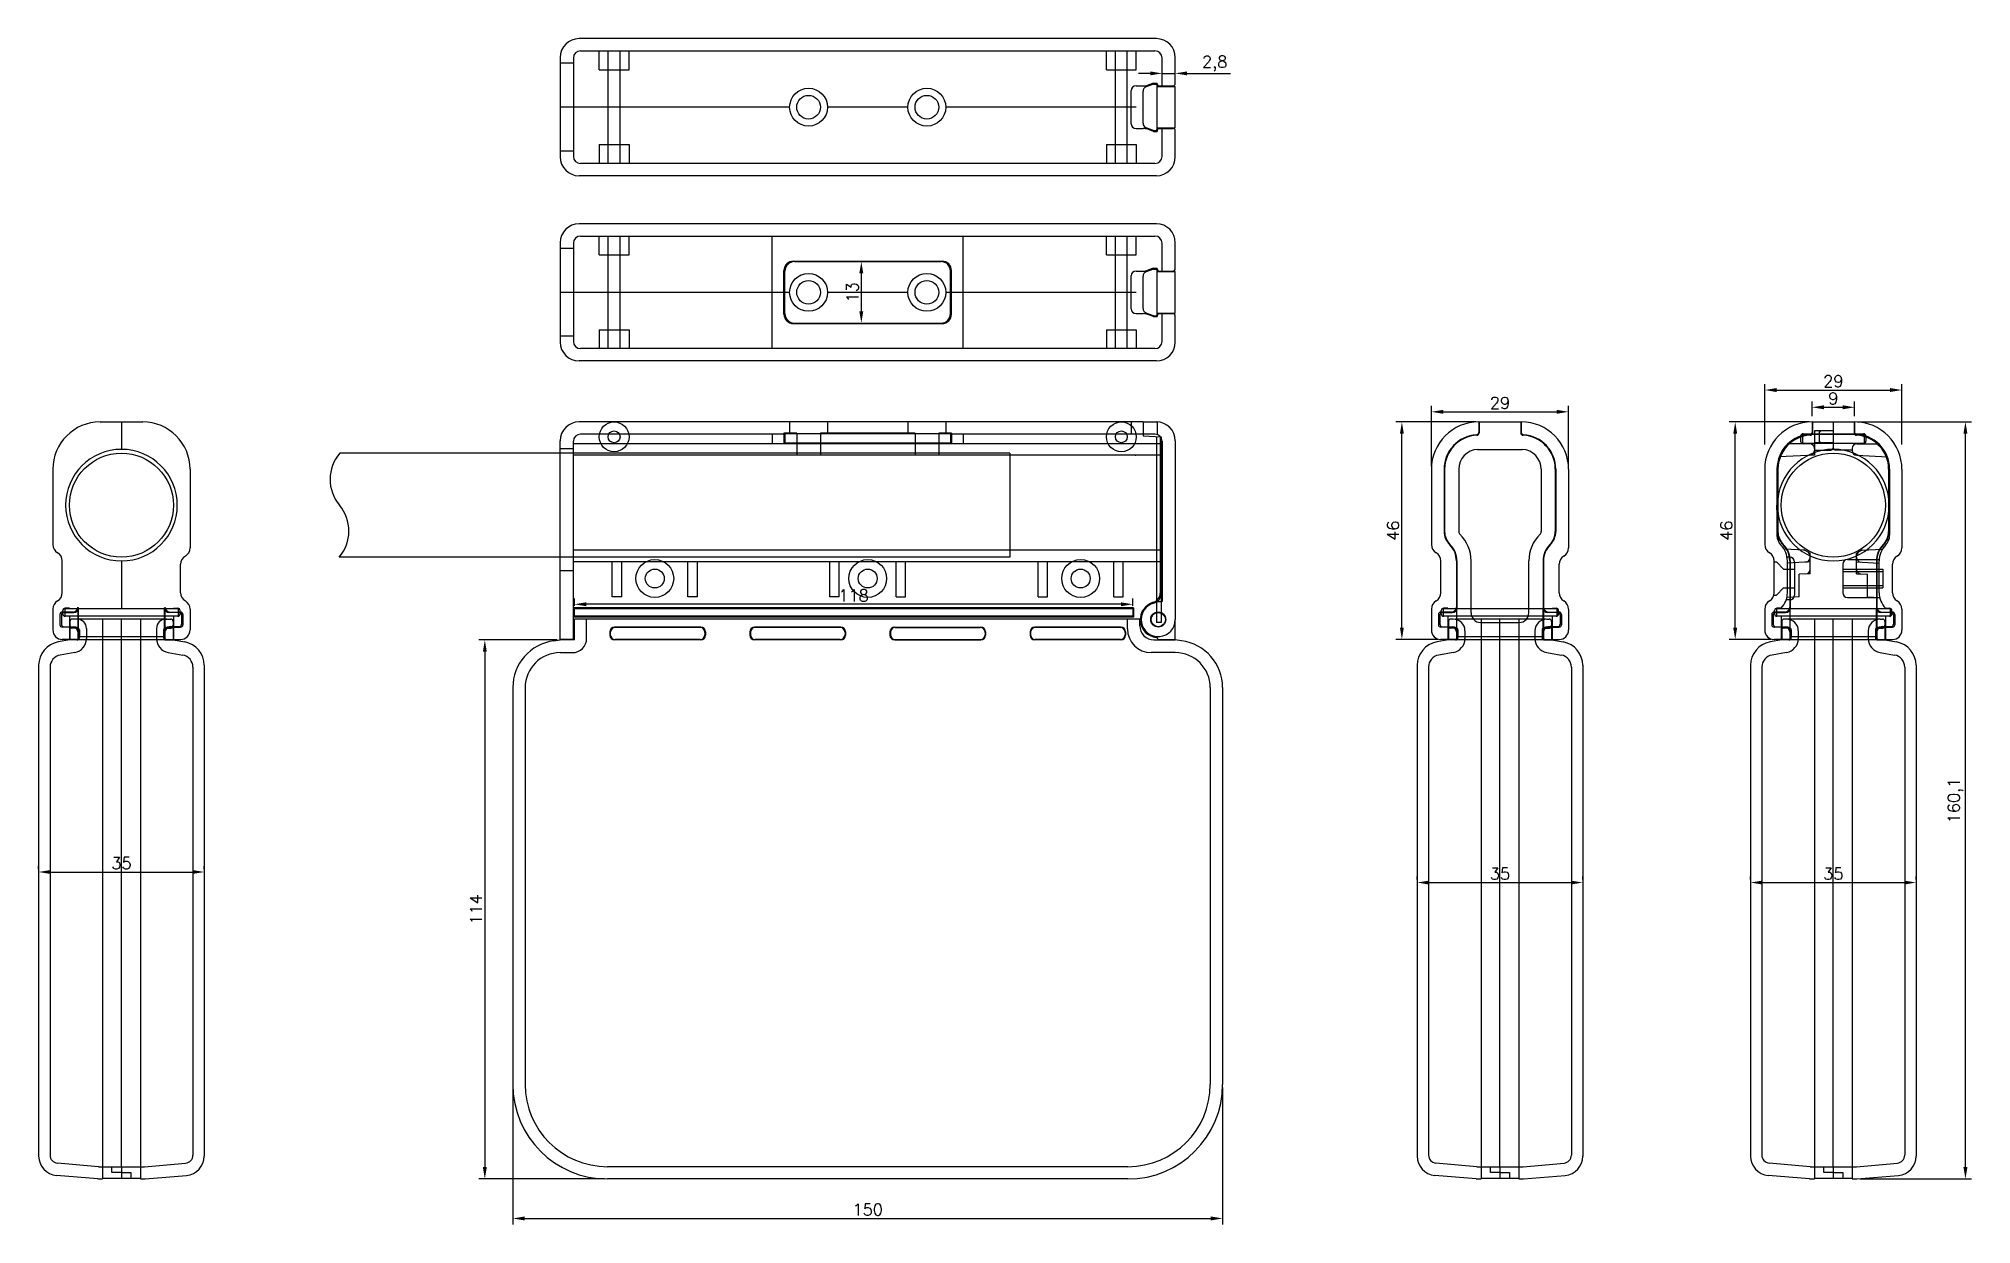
# Model space of a CAD drawing. Extents: x 405 to 813, y 240 to 490.
import ezdxf

# ---------------------------------------------------------------- set-up
doc = ezdxf.new("R2010")
doc.units = 0
doc.layers.get('0').update_dxf_attribs({"linetype": 'CONTINUOUS'})
doc.layers.get('DEFPOINTS').update_dxf_attribs({"linetype": 'CONTINUOUS'})
doc.styles.get("Standard").update_dxf_attribs({"font": 'txt.shx', "bigfont": 'whgtxt.shx'})
doc.dimstyles.new('ISO-25', dxfattribs={"dimtxt": 2.5, "dimasz": 2.5, "dimexe": 1.25, "dimexo": 0.625, "dimtad": 1, "dimtxsty": 'STANDARD', "dimcen": 2.5, "dimazin": 3, "dimtfac": 1, "dimtmove": 0, "dimatfit": 3})

# ---------------------------------------------------------------- blocks, each defined once
blk = doc.blocks.new('*D1')
at = {"color": 0}
for p, q in [((518.09, 370.4), (518.09, 371.96)), ((636.09, 370.4), (636.09, 371.96)), ((633.59, 370.71), (520.59, 370.71))]:
    blk.add_line(p, q, dxfattribs=at)
for points in [[(520.59, 371.12), (520.59, 370.29), (518.09, 370.71)], [(633.59, 371.12), (633.59, 370.29), (636.09, 370.71)]]:
    blk.add_solid(points, dxfattribs=at)
at = {"layer": 'DEFPOINTS', "color": 0}
for p in [(518.09, 370.71), (518.09, 369.77), (636.09, 369.77)]:
    blk.add_point(p, dxfattribs=at)
at = {"color": 0, "insert": (577.09, 372.58), "char_height": 2.5, "attachment_point": 5}
blk.add_mtext('118', dxfattribs=at)
blk = doc.blocks.new('*D2')
at = {"color": 0}
for p, q in [((766.66, 312.48), (766.66, 313.11)), ((769.16, 311.86), (799.16, 311.86)), ((801.66, 312.48), (801.66, 313.11))]:
    blk.add_line(p, q, dxfattribs=at)
for points in [[(769.16, 312.27), (769.16, 311.44), (766.66, 311.86)], [(799.16, 312.27), (799.16, 311.44), (801.66, 311.86)]]:
    blk.add_solid(points, dxfattribs=at)
at = {"layer": 'DEFPOINTS', "color": 0}
for p in [(766.66, 311.86), (801.66, 311.86), (801.66, 311.86)]:
    blk.add_point(p, dxfattribs=at)
at = {"color": 0, "insert": (784.16, 313.73), "char_height": 2.5, "attachment_point": 5}
blk.add_mtext('35', dxfattribs=at)
blk = doc.blocks.new('*D3')
at = {"color": 0}
for p, q in [((514.47, 363.17), (497.92, 363.17)), ((499.17, 360.67), (499.17, 251.67)), ((524.47, 249.17), (497.92, 249.17))]:
    blk.add_line(p, q, dxfattribs=at)
for points in [[(498.76, 360.67), (499.59, 360.67), (499.17, 363.17)], [(498.76, 251.67), (499.59, 251.67), (499.17, 249.17)]]:
    blk.add_solid(points, dxfattribs=at)
at = {"layer": 'DEFPOINTS', "color": 0}
for p in [(515.09, 363.17), (499.17, 249.17), (525.09, 249.17)]:
    blk.add_point(p, dxfattribs=at)
at = {"color": 0, "insert": (497.3, 306.17), "char_height": 2.5, "attachment_point": 5, "rotation": 90}
blk.add_mtext('114', dxfattribs=at)
blk = doc.blocks.new('*D4')
at = {"color": 0}
for p, q in [((505.09, 268.55), (505.09, 239.57)), ((655.09, 268.55), (655.09, 239.57)), ((507.59, 240.82), (652.59, 240.82))]:
    blk.add_line(p, q, dxfattribs=at)
for points in [[(507.59, 241.24), (507.59, 240.4), (505.09, 240.82)], [(652.59, 241.24), (652.59, 240.4), (655.09, 240.82)]]:
    blk.add_solid(points, dxfattribs=at)
at = {"layer": 'DEFPOINTS', "color": 0}
for p in [(505.09, 269.17), (655.09, 269.17), (655.09, 240.82)]:
    blk.add_point(p, dxfattribs=at)
at = {"color": 0, "insert": (580.09, 242.69), "char_height": 2.5, "attachment_point": 5}
blk.add_mtext('150', dxfattribs=at)
blk = doc.blocks.new('*D5')
at = {"color": 0}
for p, q in [((404.88, 314.72), (404.88, 315.34)), ((439.88, 314.72), (439.88, 315.34)), ((407.38, 314.09), (437.38, 314.09))]:
    blk.add_line(p, q, dxfattribs=at)
for points in [[(407.38, 314.51), (407.38, 313.68), (404.88, 314.09)], [(437.38, 314.51), (437.38, 313.68), (439.88, 314.09)]]:
    blk.add_solid(points, dxfattribs=at)
at = {"layer": 'DEFPOINTS', "color": 0}
for p in [(404.88, 314.09), (439.88, 314.09), (439.88, 314.09)]:
    blk.add_point(p, dxfattribs=at)
at = {"color": 0, "insert": (422.38, 315.97), "char_height": 2.5, "attachment_point": 5}
blk.add_mtext('35', dxfattribs=at)
blk = doc.blocks.new('*D6')
at = {"color": 0}
for p, q in [((779.03, 409.27), (762.18, 409.27)), ((763.43, 365.77), (763.43, 406.77)), ((771.03, 363.27), (762.18, 363.27))]:
    blk.add_line(p, q, dxfattribs=at)
for points in [[(763.01, 406.77), (763.84, 406.77), (763.43, 409.27)], [(763.01, 365.77), (763.84, 365.77), (763.43, 363.27)]]:
    blk.add_solid(points, dxfattribs=at)
at = {"layer": 'DEFPOINTS', "color": 0}
for p in [(763.43, 409.27), (779.66, 409.27), (771.66, 363.27)]:
    blk.add_point(p, dxfattribs=at)
at = {"color": 0, "insert": (761.55, 386.27), "char_height": 2.5, "attachment_point": 5, "rotation": 90}
blk.add_mtext('46', dxfattribs=at)
blk = doc.blocks.new('*D7')
at = {"color": 0}
for p, q in [((789.18, 409.27), (813.33, 409.27)), ((812.08, 251.67), (812.08, 406.77)), ((789.78, 249.17), (813.33, 249.17))]:
    blk.add_line(p, q, dxfattribs=at)
for points in [[(811.66, 406.77), (812.5, 406.77), (812.08, 409.27)], [(811.66, 251.67), (812.5, 251.67), (812.08, 249.17)]]:
    blk.add_solid(points, dxfattribs=at)
at = {"layer": 'DEFPOINTS', "color": 0}
for p in [(788.56, 409.27), (812.08, 409.27), (789.16, 249.17)]:
    blk.add_point(p, dxfattribs=at)
at = {"color": 0, "insert": (810, 329.22), "char_height": 2.5, "attachment_point": 5, "rotation": 90}
blk.add_mtext('160,1', dxfattribs=at)
blk = doc.blocks.new('*D8')
at = {"color": 0}
for p, q in [((769.66, 404.5), (769.66, 417.27)), ((798.66, 404.5), (798.66, 417.27)), ((772.16, 416.02), (796.16, 416.02))]:
    blk.add_line(p, q, dxfattribs=at)
for points in [[(772.16, 416.43), (772.16, 415.6), (769.66, 416.02)], [(796.16, 416.43), (796.16, 415.6), (798.66, 416.02)]]:
    blk.add_solid(points, dxfattribs=at)
at = {"layer": 'DEFPOINTS', "color": 0}
for p in [(798.66, 416.02), (769.66, 403.88), (798.66, 403.88)]:
    blk.add_point(p, dxfattribs=at)
at = {"color": 0, "insert": (784.16, 417.89), "char_height": 2.5, "attachment_point": 5}
blk.add_mtext('29', dxfattribs=at)
blk = doc.blocks.new('*D11')
at = {"color": 0}
for p, q in [((696.21, 312.48), (696.21, 313.11)), ((698.71, 311.86), (728.71, 311.86)), ((731.21, 312.48), (731.21, 313.11))]:
    blk.add_line(p, q, dxfattribs=at)
for points in [[(698.71, 312.27), (698.71, 311.44), (696.21, 311.86)], [(728.71, 312.27), (728.71, 311.44), (731.21, 311.86)]]:
    blk.add_solid(points, dxfattribs=at)
at = {"layer": 'DEFPOINTS', "color": 0}
for p in [(696.21, 311.86), (731.21, 311.86), (731.21, 311.86)]:
    blk.add_point(p, dxfattribs=at)
at = {"color": 0, "insert": (713.71, 313.73), "char_height": 2.5, "attachment_point": 5}
blk.add_mtext('35', dxfattribs=at)
blk = doc.blocks.new('*D10')
at = {"color": 0}
for p, q in [((708.59, 409.27), (691.73, 409.27)), ((692.98, 365.77), (692.98, 406.77)), ((700.59, 363.27), (691.73, 363.27))]:
    blk.add_line(p, q, dxfattribs=at)
for points in [[(692.57, 406.77), (693.4, 406.77), (692.98, 409.27)], [(692.57, 365.77), (693.4, 365.77), (692.98, 363.27)]]:
    blk.add_solid(points, dxfattribs=at)
at = {"layer": 'DEFPOINTS', "color": 0}
for p in [(692.98, 409.27), (709.21, 409.27), (701.21, 363.27)]:
    blk.add_point(p, dxfattribs=at)
at = {"color": 0, "insert": (691.11, 386.27), "char_height": 2.5, "attachment_point": 5, "rotation": 90}
blk.add_mtext('46', dxfattribs=at)
blk = doc.blocks.new('*D9')
at = {"color": 0}
for p, q in [((699.21, 399.9), (699.21, 412.66)), ((728.21, 399.9), (728.21, 412.66)), ((701.71, 411.41), (725.71, 411.41))]:
    blk.add_line(p, q, dxfattribs=at)
for points in [[(701.71, 411.83), (701.71, 411), (699.21, 411.41)], [(725.71, 411.83), (725.71, 411), (728.21, 411.41)]]:
    blk.add_solid(points, dxfattribs=at)
at = {"layer": 'DEFPOINTS', "color": 0}
for p in [(728.21, 411.41), (699.21, 399.27), (728.21, 399.27)]:
    blk.add_point(p, dxfattribs=at)
at = {"color": 0, "insert": (713.71, 413.29), "char_height": 2.5, "attachment_point": 5}
blk.add_mtext('29', dxfattribs=at)
blk = doc.blocks.new('*D12')
at = {"color": 0}
for p, q in [((579.16, 443.18), (579.99, 443.18)), ((578.74, 440.68), (578.74, 432.68)), ((579.16, 430.18), (579.99, 430.18))]:
    blk.add_line(p, q, dxfattribs=at)
for points in [[(578.32, 440.68), (579.16, 440.68), (578.74, 443.18)], [(578.32, 432.68), (579.16, 432.68), (578.74, 430.18)]]:
    blk.add_solid(points, dxfattribs=at)
at = {"layer": 'DEFPOINTS', "color": 0}
for p in [(578.53, 443.18), (578.53, 430.18), (578.74, 430.18)]:
    blk.add_point(p, dxfattribs=at)
at = {"color": 0, "insert": (576.86, 436.68), "char_height": 2.5, "attachment_point": 5, "rotation": 90}
blk.add_mtext('13', dxfattribs=at)
blk = doc.blocks.new('*D16')
at = {"color": 0}
for p, q in [((639.79, 482.99), (637.29, 482.99)), ((642.29, 483.61), (642.29, 484.24)), ((642.29, 482.99), (645.09, 482.99)), ((645.09, 483.61), (645.09, 484.24)), ((647.59, 482.99), (656.76, 482.99))]:
    blk.add_line(p, q, dxfattribs=at)
for points in [[(639.79, 483.4), (639.79, 482.57), (642.29, 482.99)], [(647.59, 483.4), (647.59, 482.57), (645.09, 482.99)]]:
    blk.add_solid(points, dxfattribs=at)
at = {"layer": 'DEFPOINTS', "color": 0}
for p in [(642.29, 482.99), (645.09, 482.99), (645.09, 482.99)]:
    blk.add_point(p, dxfattribs=at)
at = {"color": 0, "insert": (653.42, 485.07), "char_height": 2.5, "attachment_point": 5}
blk.add_mtext('2,8', dxfattribs=at)
blk = doc.blocks.new('*D17')
at = {"color": 0}
for p, q in [((779.66, 410.51), (779.66, 413.62)), ((788.66, 410.51), (788.66, 413.62)), ((782.16, 412.37), (786.16, 412.37))]:
    blk.add_line(p, q, dxfattribs=at)
for points in [[(782.16, 412.79), (782.16, 411.95), (779.66, 412.37)], [(786.16, 412.79), (786.16, 411.95), (788.66, 412.37)]]:
    blk.add_solid(points, dxfattribs=at)
at = {"layer": 'DEFPOINTS', "color": 0}
for p in [(779.66, 409.89), (788.66, 412.37), (788.66, 409.89)]:
    blk.add_point(p, dxfattribs=at)
at = {"color": 0, "insert": (784.16, 414.24), "char_height": 2.5, "attachment_point": 5}
blk.add_mtext('9', dxfattribs=at)

msp = doc.modelspace()

# ---------------------------------------------------------------- linework, layer by layer
at = {"color": 1}
for p, q in [((641.091, 490.335), (519.091, 490.335)), ((515.091, 486.335), (515.091, 465.335)), ((517.891, 486.235), (517.891, 465.435)), ((519.391, 487.735), (640.791, 487.735)), ((642.291, 480.335), (642.291, 486.235)), ((645.091, 480.835), (645.091, 486.335)), ((517.891, 485.135), (515.091, 485.135)), ((523.341, 483.735), (529.641, 483.735)), ((630.541, 483.735), (636.841, 483.735)), ((635.791, 472.335), (635.791, 479.335)), ((636.791, 480.335), (638.294, 480.335)), ((640.491, 480.941), (639.319, 480.515)), ((640.491, 480.941), (641.291, 480.941)), ((641.291, 480.635), (641.291, 480.941)), ((641.591, 480.335), (644.591, 480.335)), ((636.791, 471.335), (638.294, 471.335)), ((640.491, 470.729), (639.319, 471.155)), ((640.491, 470.729), (641.291, 470.729)), ((641.291, 471.035), (641.291, 470.729)), ((641.591, 471.335), (644.591, 471.335)), ((642.291, 465.435), (642.291, 471.335)), ((645.091, 465.335), (645.091, 470.835)), ((517.891, 466.535), (515.091, 466.535)), ((523.341, 467.935), (529.641, 467.935)), ((630.541, 467.935), (636.841, 467.935)), ((640.791, 463.935), (519.391, 463.935)), ((641.091, 461.335), (519.091, 461.335)), ((641.091, 451.176), (519.091, 451.176)), ((515.091, 447.176), (515.091, 426.176)), ((517.891, 445.976), (515.091, 445.976)), ((517.891, 447.076), (517.891, 426.276)), ((519.391, 448.576), (640.791, 448.576)), ((642.291, 441.176), (642.291, 447.076)), ((645.091, 441.676), (645.091, 447.176)), ((523.341, 444.576), (529.641, 444.576)), ((630.541, 444.576), (636.841, 444.576)), ((636.791, 441.176), (638.294, 441.176)), ((640.491, 441.783), (639.319, 441.357)), ((640.491, 441.783), (641.291, 441.783)), ((641.291, 441.451), (641.291, 441.783)), ((641.591, 441.176), (644.591, 441.176)), ((635.791, 433.176), (635.791, 440.176)), ((636.791, 432.176), (638.294, 432.176)), ((640.491, 431.57), (639.319, 431.996)), ((640.491, 431.57), (641.291, 431.57)), ((641.291, 431.876), (641.291, 431.57)), ((641.591, 432.176), (644.591, 432.176)), ((642.291, 426.276), (642.291, 432.176)), ((645.091, 426.176), (645.091, 431.676)), ((517.891, 427.376), (515.091, 427.376)), ((523.341, 428.776), (529.641, 428.776)), ((630.541, 428.776), (636.841, 428.776)), ((641.091, 422.176), (519.091, 422.176)), ((640.791, 424.776), (519.391, 424.776)), ((417.878, 409.272), (426.878, 409.272)), ((422.378, 409.272), (422.378, 403.572)), ((638.291, 409.272), (519.091, 409.272)), ((635.791, 409.272), (635.791, 406.672)), ((641.291, 409.267), (641.291, 406.586)), ((709.211, 409.272), (709.211, 407.056)), ((709.211, 409.272), (718.211, 409.272)), ((718.211, 409.272), (718.211, 407.056)), ((779.657, 409.272), (779.657, 407.056)), ((779.657, 409.272), (788.657, 409.272)), ((784.157, 409.272), (784.157, 406.672)), ((788.657, 409.272), (788.657, 407.056)), ((515.091, 363.272), (515.091, 405.272)), ((517.891, 363.272), (517.891, 405.172)), ((642.291, 404.672), (517.891, 404.672)), ((562.391, 406.672), (519.391, 406.672)), ((640.791, 406.672), (597.791, 406.672)), ((642.291, 405.172), (642.291, 371.272)), ((780.157, 404.672), (774.597, 404.672)), ((779.477, 406.672), (788.836, 406.672)), ((780.157, 404.672), (780.157, 402.272)), ((789.157, 404.672), (793.716, 404.672)), ((517.891, 403.572), (515.091, 403.572)), ((642.291, 402.222), (517.891, 402.222)), ((780.157, 402.272), (772.733, 401.883)), ((788.157, 403.672), (788.157, 403.221)), ((789.104, 402.222), (795.581, 401.883)), ((407.878, 399.272), (407.878, 383.336)), ((436.878, 399.272), (436.878, 382.621)), ((699.211, 399.272), (699.211, 383.336)), ((701.911, 399.272), (701.911, 386.117)), ((725.511, 399.272), (725.511, 386.117)), ((728.211, 399.272), (728.211, 382.621)), ((769.657, 399.272), (769.657, 383.336)), ((772.257, 399.272), (772.257, 385.301)), ((772.357, 399.272), (772.357, 386.117)), ((795.957, 399.272), (795.957, 386.117)), ((796.057, 399.272), (796.057, 385.301)), ((798.657, 399.272), (798.657, 382.621)), ((772.257, 390.672), (772.257, 391.672)), ((796.057, 391.672), (796.057, 390.672)), ((796.057, 390.672), (796.057, 391.672)), ((409.878, 373.157), (409.878, 379.872)), ((701.211, 373.157), (701.211, 379.872)), ((704.511, 379.872), (704.511, 370.072)), ((722.911, 379.872), (722.911, 370.072)), ((771.657, 373.157), (771.657, 379.872)), ((778.141, 382.13), (773.761, 382.36)), ((774.457, 373.157), (774.457, 379.872)), ((774.957, 379.872), (774.957, 370.072)), ((778.141, 382.13), (779.257, 381.486)), ((779.257, 377.172), (779.257, 381.486)), ((790.172, 382.13), (789.057, 381.486)), ((789.057, 377.172), (789.057, 381.486)), ((790.172, 382.13), (794.552, 382.36)), ((793.357, 379.872), (793.357, 370.072)), ((793.857, 373.157), (793.857, 379.872)), ((422.378, 379.772), (422.378, 369.772)), ((434.878, 373.157), (434.878, 379.157)), ((517.891, 377.772), (515.091, 377.772)), ((726.211, 373.157), (726.211, 379.157)), ((779.257, 379.672), (774.457, 379.42)), ((779.257, 377.172), (776.957, 377.051)), ((776.957, 372.272), (776.957, 377.051)), ((789.057, 379.672), (793.857, 379.42)), ((789.057, 377.172), (791.357, 377.051)), ((791.357, 372.272), (791.357, 377.051)), ((794.657, 378.157), (794.657, 374.157)), ((796.657, 373.157), (796.657, 379.157)), ((776.957, 372.272), (774.347, 372.135)), ((791.357, 372.272), (793.967, 372.135)), ((407.878, 369.693), (407.878, 365.272)), ((409.978, 368.672), (409.978, 369.372)), ((411.378, 369.872), (410.478, 369.872)), ((411.378, 368.172), (411.378, 363.272)), ((433.378, 369.872), (434.278, 369.872)), ((433.378, 368.172), (433.378, 363.272)), ((434.778, 368.672), (434.778, 369.372)), ((436.878, 369.693), (436.878, 365.272)), ((699.211, 369.693), (699.211, 365.272)), ((700.711, 368.572), (700.711, 366.372)), ((703.511, 369.072), (701.211, 369.072)), ((701.311, 368.672), (701.311, 369.372)), ((702.711, 369.872), (701.811, 369.872)), ((702.711, 368.172), (702.711, 363.272)), ((704.511, 370.072), (704.511, 363.372)), ((722.911, 370.072), (722.911, 363.372)), ((723.911, 369.072), (726.211, 369.072)), ((724.711, 369.872), (725.611, 369.872)), ((724.711, 368.172), (724.711, 363.272)), ((726.111, 368.672), (726.111, 369.372)), ((726.711, 368.572), (726.711, 366.372)), ((728.211, 369.693), (728.211, 365.272)), ((769.657, 369.693), (769.657, 365.272)), ((771.157, 368.572), (771.157, 366.372)), ((773.957, 369.072), (771.657, 369.072)), ((771.757, 368.672), (771.757, 369.372)), ((773.157, 369.872), (772.257, 369.872)), ((773.157, 368.172), (773.157, 363.272)), ((774.957, 370.072), (774.957, 363.372)), ((793.357, 370.072), (793.357, 363.372)), ((794.357, 369.072), (796.657, 369.072)), ((795.157, 369.872), (796.057, 369.872)), ((795.157, 368.172), (795.157, 363.272)), ((796.557, 368.672), (796.557, 369.372)), ((797.157, 368.572), (797.157, 366.372)), ((798.657, 369.693), (798.657, 365.272)), ((412.878, 365.672), (411.878, 365.672)), ((413.378, 365.172), (413.378, 363.772)), ((431.378, 365.172), (431.378, 363.772)), ((431.878, 365.672), (432.878, 365.672)), ((525.691, 364.772), (525.691, 364.272)), ((544.691, 365.772), (526.691, 365.772)), ((545.691, 364.772), (545.691, 364.272)), ((555.291, 364.772), (555.291, 364.272)), ((574.291, 365.772), (556.291, 365.772)), ((575.291, 364.772), (575.291, 364.272)), ((584.891, 364.772), (584.891, 364.272)), ((585.891, 365.772), (603.891, 365.772)), ((604.891, 364.772), (604.891, 364.272)), ((614.491, 364.772), (614.491, 364.272)), ((633.491, 365.772), (615.491, 365.772)), ((634.491, 364.772), (634.491, 364.272)), ((703.511, 365.872), (701.211, 365.872)), ((704.211, 365.672), (703.211, 365.672)), ((704.711, 365.172), (704.711, 363.772)), ((722.711, 365.172), (722.711, 363.772)), ((723.211, 365.672), (724.211, 365.672)), ((723.911, 365.872), (726.211, 365.872)), ((773.957, 365.872), (771.657, 365.872)), ((774.657, 365.672), (773.657, 365.672)), ((775.157, 365.172), (775.157, 363.772)), ((793.157, 365.172), (793.157, 363.772)), ((793.657, 365.672), (794.657, 365.672)), ((794.357, 365.872), (796.657, 365.872)), ((412.878, 363.272), (409.878, 363.272)), ((431.878, 363.272), (434.878, 363.272)), ((544.691, 363.272), (526.691, 363.272)), ((574.291, 363.272), (556.291, 363.272)), ((585.891, 363.272), (603.891, 363.272)), ((633.491, 363.272), (615.491, 363.272)), ((704.211, 363.272), (701.211, 363.272)), ((723.211, 363.272), (726.211, 363.272)), ((774.657, 363.272), (771.657, 363.272)), ((793.657, 363.272), (796.657, 363.272))]:
    msp.add_line(p, q, dxfattribs=at)
for p, q in [((523.341, 483.735), (523.341, 487.735)), ((525.241, 463.935), (525.241, 487.735)), ((527.741, 463.935), (527.741, 487.735)), ((529.641, 483.735), (529.641, 487.735)), ((630.541, 483.735), (630.541, 487.735)), ((632.441, 463.935), (632.441, 487.735)), ((634.941, 463.935), (634.941, 487.735)), ((636.841, 483.735), (636.841, 487.735)), ((563.591, 475.835), (515.091, 475.835)), ((588.591, 475.835), (571.591, 475.835)), ((636.791, 475.835), (596.591, 475.835)), ((523.341, 467.935), (523.341, 463.935)), ((529.641, 467.935), (529.641, 463.935)), ((630.541, 467.935), (630.541, 463.935)), ((636.841, 467.935), (636.841, 463.935)), ((523.341, 444.576), (523.341, 448.576)), ((525.241, 424.776), (525.241, 448.576)), ((527.741, 424.776), (527.741, 448.576)), ((529.641, 444.576), (529.641, 448.576)), ((559.891, 424.776), (559.891, 448.576)), ((600.291, 424.776), (600.291, 448.576)), ((630.541, 444.576), (630.541, 448.576)), ((632.441, 424.776), (632.441, 448.576)), ((634.941, 424.776), (634.941, 448.576)), ((636.841, 444.576), (636.841, 448.576)), ((562.391, 432.076), (562.391, 441.276)), ((562.591, 432.176), (562.591, 441.176)), ((564.391, 443.276), (595.791, 443.276)), ((564.591, 443.176), (595.591, 443.176)), ((597.591, 432.176), (597.591, 441.176)), ((597.791, 432.076), (597.791, 441.276)), ((563.591, 436.676), (515.091, 436.676)), ((588.591, 436.676), (571.591, 436.676)), ((636.791, 436.676), (596.591, 436.676)), ((564.391, 430.076), (595.791, 430.076)), ((564.591, 430.176), (595.591, 430.176)), ((523.341, 428.776), (523.341, 424.776)), ((529.641, 428.776), (529.641, 424.776)), ((630.541, 428.776), (630.541, 424.776)), ((636.841, 428.776), (636.841, 424.776)), ((563.591, 409.272), (563.591, 406.772)), ((571.591, 409.272), (571.591, 406.772)), ((588.591, 409.272), (588.591, 406.772)), ((596.591, 409.272), (596.591, 406.772)), ((559.891, 406.672), (559.891, 404.672)), ((562.391, 406.872), (562.391, 404.672)), ((565.091, 406.872), (562.391, 406.872)), ((565.091, 404.672), (562.391, 404.672)), ((597.591, 406.772), (562.591, 406.772)), ((562.591, 406.772), (562.591, 404.772)), ((597.591, 404.772), (562.591, 404.772)), ((565.091, 406.872), (565.091, 402.222)), ((570.091, 406.872), (570.091, 402.222)), ((590.091, 406.872), (570.091, 406.872)), ((590.091, 404.672), (570.091, 404.672)), ((590.091, 406.872), (590.091, 402.222)), ((595.091, 406.872), (595.091, 402.222)), ((597.791, 406.872), (595.091, 406.872)), ((597.791, 404.672), (595.091, 404.672)), ((597.591, 406.772), (597.591, 404.772)), ((597.791, 406.872), (597.791, 404.672)), ((600.291, 406.672), (600.291, 404.672)), ((641.891, 406.192), (641.891, 373.047)), ((777.257, 406.272), (777.257, 405.172)), ((777.657, 406.772), (777.657, 404.772)), ((777.657, 406.772), (790.657, 406.772)), ((777.657, 404.772), (790.657, 404.772)), ((784.157, 407.392), (780.157, 407.392)), ((780.157, 407.392), (780.157, 404.852)), ((784.157, 404.852), (780.157, 404.852)), ((781.157, 407.372), (781.157, 404.872)), ((784.157, 407.372), (781.157, 407.372)), ((784.157, 404.872), (781.157, 404.872)), ((784.157, 407.372), (784.157, 403.822)), ((790.657, 406.772), (790.657, 404.772)), ((791.057, 406.272), (791.057, 405.172)), ((780.152, 403.322), (783.657, 403.322)), ((788.162, 403.322), (784.657, 403.322)), ((642.291, 382.13), (517.891, 382.13)), ((774.957, 380.657), (774.392, 380.657)), ((787.158, 380.157), (793.86, 380.157)), ((642.291, 379.672), (517.891, 379.672)), ((526.091, 372.272), (526.091, 379.672)), ((528.091, 372.272), (528.091, 379.672)), ((542.091, 372.272), (542.091, 379.672)), ((544.091, 372.272), (544.091, 379.672)), ((572.091, 372.272), (572.091, 379.672)), ((574.091, 372.272), (574.091, 379.672)), ((586.091, 372.272), (586.091, 379.672)), ((588.091, 372.272), (588.091, 379.672)), ((616.091, 372.272), (616.091, 379.672)), ((618.091, 372.272), (618.091, 379.672)), ((632.091, 372.272), (632.091, 379.672)), ((634.091, 372.272), (634.091, 379.672)), ((771.657, 379.657), (772.157, 379.657)), ((772.157, 379.657), (773.657, 378.157)), ((773.657, 378.157), (775.957, 378.157)), ((775.957, 379.657), (775.957, 372.657)), ((786.157, 379.157), (786.157, 373.157)), ((786.157, 378.157), (794.657, 378.157)), ((786.157, 377.657), (794.657, 377.657)), ((528.091, 372.272), (526.091, 372.272)), ((544.091, 372.272), (542.091, 372.272)), ((574.091, 372.272), (572.091, 372.272)), ((586.091, 372.272), (588.091, 372.272)), ((616.091, 372.272), (618.091, 372.272)), ((632.091, 372.272), (634.091, 372.272)), ((771.593, 372.657), (772.157, 372.657)), ((772.157, 372.657), (773.657, 374.157)), ((773.657, 374.157), (775.957, 374.157)), ((786.157, 374.657), (794.657, 374.657)), ((786.157, 374.157), (794.657, 374.157)), ((787.157, 372.157), (793.962, 372.157)), ((641.261, 371.272), (642.291, 371.272)), ((774.957, 371.657), (774.216, 371.657)), ((411.478, 366.272), (411.478, 363.172)), ((413.278, 363.872), (431.478, 363.872)), ((433.278, 366.272), (433.278, 363.172)), ((642.091, 366.872), (641.091, 366.872)), ((645.091, 363.272), (645.091, 367.472)), ((702.811, 366.272), (702.811, 363.172)), ((724.611, 366.272), (724.611, 363.172)), ((773.257, 366.272), (773.257, 363.172)), ((795.057, 366.272), (795.057, 363.172)), ((412.767, 363.272), (431.878, 363.272)), ((517.891, 363.272), (515.091, 363.272)), ((641.486, 363.272), (645.091, 363.272)), ((642.091, 363.172), (642.091, 363.172)), ((704.1, 363.272), (723.211, 363.272)), ((774.546, 363.272), (793.657, 363.272)), ((417.378, 249.172), (408.62, 249.938)), ((417.491, 251.772), (408.829, 252.53)), ((417.378, 249.172), (418.378, 249.172)), ((417.491, 251.772), (427.264, 251.772)), ((418.378, 249.372), (426.378, 249.372)), ((420.378, 250.572), (420.378, 251.772)), ((422.378, 250.572), (420.378, 250.572)), ((422.378, 251.772), (422.378, 249.372)), ((422.378, 250.572), (424.378, 250.572)), ((424.378, 250.572), (424.378, 249.372)), ((426.378, 249.172), (427.378, 249.172)), ((427.264, 251.772), (435.926, 252.53)), ((427.378, 249.172), (436.135, 249.938))]:
    msp.add_line(p, q)
at = {"color": 5}
for p, q in [((638.291, 472.435), (638.291, 479.235)), ((640.491, 480.735), (638.95, 480.175)), ((640.491, 480.735), (640.981, 480.735)), ((641.281, 471.235), (641.281, 480.435)), ((641.281, 480.235), (645.091, 480.235)), ((645.091, 471.435), (645.091, 480.235)), ((640.491, 470.935), (638.95, 471.495)), ((640.491, 470.935), (640.981, 470.935)), ((641.281, 471.435), (645.091, 471.435)), ((640.491, 441.576), (638.95, 441.016)), ((640.491, 441.576), (640.981, 441.576)), ((641.281, 432.026), (641.281, 441.276)), ((638.291, 433.276), (638.291, 440.076)), ((641.281, 441.076), (645.091, 441.076)), ((645.091, 432.276), (645.091, 441.076)), ((640.491, 431.726), (638.95, 432.287)), ((640.491, 431.726), (640.981, 431.726)), ((641.281, 432.276), (645.091, 432.276)), ((638.291, 409.272), (638.291, 406.358)), ((638.291, 409.272), (641.091, 409.272)), ((709.311, 409.272), (709.311, 406.961)), ((718.111, 409.272), (718.111, 406.961)), ((779.757, 409.272), (779.757, 406.961)), ((788.557, 409.272), (788.557, 406.961)), ((638.291, 406.358), (642.091, 406.113)), ((641.091, 406.177), (641.091, 366.872)), ((642.091, 406.113), (642.091, 366.872)), ((645.091, 405.272), (645.091, 367.472)), ((708.992, 403.466), (718.429, 403.466)), ((702.011, 399.272), (702.011, 386.075)), ((705.011, 399.272), (705.011, 386.075)), ((722.411, 399.272), (722.411, 386.075)), ((725.411, 399.272), (725.411, 386.075)), ((772.457, 399.272), (772.457, 386.075)), ((795.857, 399.272), (795.857, 386.075)), ((704.611, 379.872), (704.611, 369.972)), ((707.611, 368.872), (707.611, 379.872)), ((719.811, 368.872), (719.811, 379.872)), ((722.811, 379.872), (722.811, 369.972)), ((775.057, 379.872), (775.057, 369.972)), ((793.257, 379.872), (793.257, 369.972)), ((793.857, 380.157), (793.857, 380.142)), ((409.378, 368.572), (409.378, 366.372)), ((409.678, 368.472), (409.678, 366.472)), ((412.178, 369.072), (409.878, 369.072)), ((410.178, 368.972), (412.278, 368.972)), ((413.178, 370.072), (413.178, 363.372)), ((413.278, 364.972), (413.278, 369.972)), ((431.478, 364.972), (431.478, 369.972)), ((431.578, 370.072), (431.578, 363.372)), ((434.578, 368.972), (432.478, 368.972)), ((432.578, 369.072), (434.878, 369.072)), ((435.078, 368.472), (435.078, 366.472)), ((435.378, 368.572), (435.378, 366.372)), ((701.011, 368.472), (701.011, 366.472)), ((701.511, 368.972), (703.611, 368.972)), ((704.611, 364.972), (704.611, 369.972)), ((722.811, 364.972), (722.811, 369.972)), ((725.911, 368.972), (723.811, 368.972)), ((726.411, 368.472), (726.411, 366.472)), ((771.457, 368.472), (771.457, 366.472)), ((771.957, 368.972), (774.057, 368.972)), ((775.057, 364.972), (775.057, 369.972)), ((793.257, 364.972), (793.257, 369.972)), ((796.357, 368.972), (794.257, 368.972)), ((796.857, 368.472), (796.857, 366.472)), ((412.178, 365.872), (409.878, 365.872)), ((410.178, 365.972), (412.278, 365.972)), ((413.278, 364.972), (413.278, 363.872)), ((431.478, 364.972), (431.478, 363.872)), ((434.578, 365.972), (432.478, 365.972)), ((432.578, 365.872), (434.878, 365.872)), ((701.511, 365.972), (703.611, 365.972)), ((704.611, 364.972), (704.611, 363.872)), ((704.611, 363.872), (722.811, 363.872)), ((709.611, 366.872), (717.811, 366.872)), ((722.811, 364.972), (722.811, 363.872)), ((725.911, 365.972), (723.811, 365.972)), ((771.957, 365.972), (774.057, 365.972)), ((775.057, 364.972), (775.057, 363.872)), ((775.057, 363.872), (793.257, 363.872)), ((793.257, 364.972), (793.257, 363.872)), ((796.357, 365.972), (794.257, 365.972))]:
    msp.add_line(p, q, dxfattribs=at)
at = {"color": 2}
for p, q in [((610.091, 402.672), (468.515, 402.672)), ((610.091, 402.672), (610.091, 380.672)), ((610.091, 380.672), (468.392, 380.672))]:
    msp.add_line(p, q, dxfattribs=at)
at = {"color": 3}
for p, q in [((434.378, 369.772), (410.378, 369.772)), ((410.378, 369.772), (410.378, 368.172)), ((434.378, 368.172), (410.378, 368.172)), ((434.378, 369.772), (434.378, 368.172)), ((636.291, 369.972), (517.891, 369.972)), ((636.291, 367.972), (517.891, 367.972)), ((636.091, 369.772), (518.091, 369.772)), ((518.091, 368.172), (518.091, 369.772)), ((636.091, 368.172), (518.091, 368.172)), ((636.091, 369.772), (636.091, 368.172)), ((636.291, 369.972), (636.291, 367.972)), ((725.711, 369.772), (701.711, 369.772)), ((701.711, 369.772), (701.711, 368.172)), ((725.711, 368.172), (701.711, 368.172)), ((725.711, 369.772), (725.711, 368.172)), ((796.157, 369.772), (772.157, 369.772)), ((772.157, 369.772), (772.157, 368.172)), ((796.157, 368.172), (772.157, 368.172)), ((796.157, 369.772), (796.157, 368.172)), ((431.978, 367.572), (412.978, 367.572))]:
    msp.add_line(p, q, dxfattribs=at)
at = {"color": 6}
for p, q in [((411.478, 367.072), (411.478, 366.272)), ((412.978, 367.572), (411.978, 367.572)), ((412.978, 365.772), (411.978, 365.772)), ((413.478, 365.272), (413.478, 363.68)), ((414.978, 365.572), (414.978, 363.463)), ((418.378, 367.572), (418.378, 249.172)), ((422.378, 251.772), (422.378, 367.572)), ((426.378, 367.572), (426.378, 249.172)), ((429.778, 365.572), (429.778, 363.463)), ((431.278, 365.272), (431.278, 363.68)), ((431.778, 367.572), (432.778, 367.572)), ((431.778, 365.772), (432.778, 365.772)), ((433.278, 367.072), (433.278, 366.272)), ((637.591, 367.572), (518.091, 367.572)), ((518.091, 363.172), (518.091, 367.572)), ((520.691, 363.482), (520.691, 367.572)), ((525.591, 364.872), (525.591, 364.172)), ((544.791, 365.872), (526.591, 365.872)), ((545.791, 364.872), (545.791, 364.172)), ((555.191, 364.872), (555.191, 364.172)), ((574.391, 365.872), (556.191, 365.872)), ((575.391, 364.872), (575.391, 364.172)), ((584.791, 364.872), (584.791, 364.172)), ((585.791, 365.872), (603.991, 365.872)), ((604.991, 364.872), (604.991, 364.172)), ((614.391, 364.872), (614.391, 364.172)), ((633.591, 365.872), (615.391, 365.872)), ((634.591, 364.872), (634.591, 364.172)), ((634.991, 365.482), (634.991, 367.572)), ((637.591, 366.172), (637.591, 367.572)), ((702.811, 367.072), (702.811, 366.272)), ((703.811, 367.572), (703.311, 367.572)), ((704.311, 365.772), (703.311, 365.772)), ((723.311, 367.572), (704.311, 367.572)), ((704.811, 365.272), (704.811, 363.68)), ((706.311, 365.072), (706.311, 363.463)), ((709.711, 367.572), (709.711, 249.172)), ((713.711, 251.772), (713.711, 367.572)), ((717.711, 367.572), (717.711, 249.172)), ((721.111, 365.072), (721.111, 363.463)), ((722.611, 365.272), (722.611, 363.68)), ((723.111, 365.772), (724.111, 365.772)), ((723.611, 367.572), (724.111, 367.572)), ((724.611, 367.072), (724.611, 366.272)), ((773.257, 367.072), (773.257, 366.272)), ((774.257, 367.572), (773.757, 367.572)), ((774.757, 365.772), (773.757, 365.772)), ((794.057, 367.572), (774.257, 367.572)), ((775.257, 365.272), (775.257, 363.68)), ((776.757, 365.072), (776.757, 363.463)), ((780.157, 367.572), (780.157, 249.172)), ((784.157, 251.772), (784.157, 367.572)), ((788.157, 367.572), (788.157, 249.172)), ((791.557, 365.072), (791.557, 363.463)), ((793.057, 365.272), (793.057, 363.68)), ((793.557, 365.772), (794.557, 365.772)), ((794.057, 367.572), (794.557, 367.572)), ((795.057, 367.072), (795.057, 366.272)), ((411.478, 363.172), (409.008, 362.736)), ((412.5, 360.509), (409.425, 359.966)), ((412.978, 363.172), (411.478, 363.172)), ((431.778, 363.172), (433.278, 363.172)), ((432.256, 360.509), (435.33, 359.966)), ((433.278, 363.172), (435.748, 362.736)), ((513.76, 362.993), (515.091, 363.172)), ((518.091, 363.172), (515.091, 363.172)), ((515.091, 360.482), (517.691, 360.482)), ((544.791, 363.172), (526.591, 363.172)), ((574.391, 363.172), (556.191, 363.172)), ((585.791, 363.172), (603.991, 363.172)), ((633.591, 363.172), (615.391, 363.172)), ((645.091, 360.482), (639.991, 360.482)), ((640.591, 363.172), (642.091, 363.172)), ((642.091, 363.172), (645.091, 363.172)), ((646.422, 362.993), (645.091, 363.172)), ((702.811, 363.172), (700.341, 362.736)), ((703.832, 360.509), (700.758, 359.966)), ((704.311, 363.172), (702.811, 363.172)), ((723.111, 363.172), (724.611, 363.172)), ((723.589, 360.509), (726.663, 359.966)), ((724.611, 363.172), (727.08, 362.736)), ((773.257, 363.172), (770.787, 362.736)), ((774.279, 360.509), (771.204, 359.966)), ((774.757, 363.172), (773.257, 363.172)), ((793.557, 363.172), (795.057, 363.172)), ((794.035, 360.509), (797.109, 359.966)), ((795.057, 363.172), (797.526, 362.736)), ((404.878, 357.812), (404.878, 254.022)), ((407.278, 357.406), (407.278, 254.223)), ((437.478, 357.406), (437.478, 254.223)), ((439.878, 357.812), (439.878, 254.022)), ((696.211, 357.812), (696.211, 254.022)), ((698.611, 357.406), (698.611, 254.223)), ((728.811, 357.406), (728.811, 254.223)), ((731.211, 357.812), (731.211, 254.022)), ((766.657, 357.812), (766.657, 254.022)), ((769.057, 357.406), (769.057, 254.223)), ((799.257, 357.406), (799.257, 254.223)), ((801.657, 357.812), (801.657, 254.022)), ((505.091, 353.082), (505.091, 269.172)), ((507.691, 353.082), (507.691, 269.172)), ((652.491, 353.082), (652.491, 269.172)), ((655.091, 353.082), (655.091, 269.172)), ((635.091, 251.772), (525.091, 251.772)), ((635.091, 249.172), (525.091, 249.172)), ((708.711, 249.172), (699.953, 249.938)), ((708.824, 251.772), (700.162, 252.53)), ((708.711, 249.172), (709.711, 249.172)), ((708.824, 251.772), (718.597, 251.772)), ((709.711, 249.372), (717.711, 249.372)), ((711.711, 250.572), (711.711, 251.772)), ((713.711, 250.572), (711.711, 250.572)), ((713.711, 251.772), (713.711, 249.372)), ((713.711, 250.572), (715.711, 250.572)), ((715.711, 250.572), (715.711, 249.372)), ((717.711, 249.172), (718.711, 249.172)), ((718.597, 251.772), (727.259, 252.53)), ((718.711, 249.172), (727.468, 249.938)), ((779.157, 249.172), (770.399, 249.938)), ((779.27, 251.772), (770.608, 252.53)), ((779.157, 249.172), (780.157, 249.172)), ((779.27, 251.772), (789.043, 251.772)), ((780.157, 249.372), (788.157, 249.372)), ((782.157, 250.572), (782.157, 251.772)), ((784.157, 250.572), (782.157, 250.572)), ((784.157, 251.772), (784.157, 249.372)), ((784.157, 250.572), (786.157, 250.572)), ((786.157, 250.572), (786.157, 249.372)), ((788.157, 249.172), (789.157, 249.172)), ((789.043, 251.772), (797.705, 252.53)), ((789.157, 249.172), (797.914, 249.938))]:
    msp.add_line(p, q, dxfattribs=at)
for centre, radius in [((567.591, 475.835), 4), ((567.591, 475.835), 2.5), ((592.591, 475.835), 4), ((592.591, 475.835), 2.5), ((567.591, 436.676), 4), ((567.591, 436.676), 2.5), ((592.591, 436.676), 4), ((592.591, 436.676), 2.5), ((633.691, 406.122), 3.15), ((633.691, 406.122), 1.25), ((784.157, 391.672), 11), ((641.491, 367.472), 1.6)]:
    msp.add_circle(centre, radius)
at = {"color": 1}
for centre, radius in [((526.491, 406.122), 3.15), ((526.491, 406.122), 1.25), ((535.091, 376.157), 4), ((580.091, 376.157), 4), ((625.091, 376.157), 4), ((535.091, 376.157), 2), ((580.091, 376.157), 2), ((625.091, 376.157), 2)]:
    msp.add_circle(centre, radius, dxfattribs=at)
at = {"color": 2}
msp.add_circle((422.378, 391.672), 11, dxfattribs=at)
at = {"color": 5}
msp.add_circle((641.491, 367.472), 1.5, dxfattribs=at)
at = {"color": 1}
for centre, radius, start, end in [((519.091, 486.335), 4, 90, 180), ((641.091, 486.335), 4, 0, 90), ((519.391, 486.235), 1.5, 90, 180), ((640.791, 486.235), 1.5, 0, 90), ((636.791, 479.335), 1, 90, 180), ((638.294, 483.335), 3, 270, 289.96908), ((641.591, 480.635), 0.3, 180, 270), ((644.591, 480.835), 0.5, 270, 0), ((636.791, 472.335), 1, 180, 270), ((638.294, 468.335), 3, 70.03092, 90), ((641.591, 471.035), 0.3, 90, 180), ((644.591, 470.835), 0.5, 0, 90), ((519.091, 465.335), 4, 180, 270), ((519.391, 465.435), 1.5, 180, 270), ((640.791, 465.435), 1.5, 270, 0), ((641.091, 465.335), 4, 270, 0), ((519.091, 447.176), 4, 90, 180), ((641.091, 447.176), 4, 0, 90), ((519.391, 447.076), 1.5, 90, 180), ((640.791, 447.076), 1.5, 0, 90), ((636.791, 440.176), 1, 90, 180), ((638.294, 444.176), 3, 270, 289.96908), ((641.591, 441.476), 0.3, 180, 270), ((644.591, 441.676), 0.5, 270, 0), ((636.791, 433.176), 1, 180, 270), ((638.294, 429.176), 3, 70.03092, 90), ((641.591, 431.876), 0.3, 90, 180), ((644.591, 431.676), 0.5, 0, 90), ((519.091, 426.176), 4, 180, 270), ((519.391, 426.276), 1.5, 180, 270), ((640.791, 426.276), 1.5, 270, 0), ((641.091, 426.176), 4, 270, 0), ((417.878, 399.272), 10, 90, 180), ((426.878, 399.272), 10, 0, 90), ((519.091, 405.272), 4, 90, 180), ((709.211, 399.272), 10, 90, 180), ((718.211, 399.272), 10, 0, 90), ((779.657, 399.272), 10, 90, 180), ((788.657, 399.272), 10, 0, 90), ((519.391, 405.172), 1.5, 90, 180), ((640.791, 405.172), 1.5, 0, 90), ((709.211, 399.272), 7.3, 93.67533, 180), ((708.711, 407.056), 0.5, 273.67533, 0), ((718.711, 407.056), 0.5, 180, 266.32467), ((718.211, 399.272), 7.3, 0, 86.32467), ((779.657, 399.272), 7.4, 90, 180), ((779.657, 399.272), 7.3, 93.67533, 180), ((779.157, 403.672), 1, 360, 90), ((779.157, 407.056), 0.5, 273.67533, 0), ((789.157, 403.672), 1, 90, 180), ((789.157, 407.056), 0.5, 180, 266.32467), ((788.657, 399.272), 7.4, 0, 90), ((788.657, 399.272), 7.3, 0, 86.32467), ((422.378, 391.672), 11.8, 360, 180), ((784.157, 391.672), 11.8, 360, 180), ((779.157, 403.221), 1, 273, 360), ((789.157, 403.221), 1, 180, 267), ((422.378, 391.672), 11.8, 180, 0), ((784.157, 391.672), 11.8, 180, 0), ((705.911, 386.117), 4, 180, 225.20717), ((721.511, 386.117), 4, 314.79283, 0), ((775.257, 385.301), 3, 180, 224.11462), ((776.357, 386.117), 4, 180, 225.20717), ((791.957, 386.117), 4, 314.79283, 0), ((793.057, 385.301), 3, 315.88538, 0), ((409.878, 383.336), 2, 180, 240), ((407.878, 379.872), 2, 0, 60), ((436.878, 379.157), 2, 120, 180), ((434.878, 382.621), 2, 300, 0), ((701.211, 383.336), 2, 180, 240), ((699.211, 379.872), 2, 0, 60), ((699.711, 379.872), 4.8, 0, 45.20717), ((727.711, 379.872), 4.8, 134.79283, 180), ((728.211, 379.157), 2, 120, 180), ((726.211, 382.621), 2, 300, 0), ((771.657, 383.336), 2, 180, 240), ((769.657, 379.872), 2, 0, 60), ((769.657, 379.872), 4.8, 0, 44.11462), ((770.157, 379.872), 4.8, 0, 45.20717), ((777.849, 381.144), 1, 60, 87), ((778.257, 380.621), 1, 273, 0), ((778.257, 380.909), 1, 0, 60), ((790.057, 380.909), 1, 120, 180), ((790.057, 380.621), 1, 180, 267), ((790.464, 381.144), 1, 93, 120), ((798.157, 379.872), 4.8, 134.79283, 180), ((798.657, 379.872), 4.8, 135.88538, 180), ((798.657, 379.157), 2, 120, 180), ((796.657, 382.621), 2, 300, 0), ((778.257, 378.121), 1, 273, 0), ((790.057, 378.121), 1, 180, 267), ((407.878, 373.157), 2, 300, 0), ((436.878, 373.157), 2, 180, 240), ((699.211, 373.157), 2, 300, 0), ((728.211, 373.157), 2, 180, 240), ((769.657, 373.157), 2, 300, 0), ((769.657, 373.157), 4.8, 316.81658, 0), ((798.657, 373.157), 4.8, 180, 223.18342), ((798.657, 373.157), 2, 180, 240), ((409.878, 369.693), 2, 120, 180), ((410.478, 369.372), 0.5, 90, 180), ((434.278, 369.372), 0.5, 0, 90), ((434.878, 369.693), 2, 0, 60), ((701.211, 369.693), 2, 120, 180), ((701.211, 368.572), 0.5, 90, 180), ((701.811, 369.372), 0.5, 90, 180), ((701.811, 368.672), 0.5, 180, 270), ((703.511, 370.072), 1, 270, 0), ((723.911, 370.072), 1, 180, 270), ((725.611, 369.372), 0.5, 0, 90), ((725.611, 368.672), 0.5, 270, 360), ((726.211, 368.572), 0.5, 360, 90), ((726.211, 369.693), 2, 0, 60), ((771.657, 369.693), 2, 120, 180), ((771.657, 368.572), 0.5, 90, 180), ((772.257, 369.372), 0.5, 90, 180), ((772.257, 368.672), 0.5, 180, 270), ((773.957, 370.072), 1, 270, 0), ((794.357, 370.072), 1, 180, 270), ((796.057, 369.372), 0.5, 0, 90), ((796.057, 368.672), 0.5, 270, 360), ((796.657, 368.572), 0.5, 360, 90), ((796.657, 369.693), 2, 0, 60), ((409.878, 365.272), 2, 180, 270), ((411.878, 366.172), 0.5, 180, 270), ((412.878, 365.172), 0.5, 0, 90), ((412.878, 363.772), 0.5, 270, 360), ((431.878, 365.172), 0.5, 90, 180), ((431.878, 363.772), 0.5, 180, 270), ((432.878, 366.172), 0.5, 270, 360), ((434.878, 365.272), 2, 270, 0), ((526.691, 364.772), 1, 90, 180), ((526.691, 364.272), 1, 180, 270), ((544.691, 364.772), 1, 0, 90), ((544.691, 364.272), 1, 270, 0), ((556.291, 364.772), 1, 90, 180), ((556.291, 364.272), 1, 180, 270), ((574.291, 364.772), 1, 0, 90), ((574.291, 364.272), 1, 270, 0), ((585.891, 364.772), 1, 90, 180), ((585.891, 364.272), 1, 180, 270), ((603.891, 364.772), 1, 0, 90), ((603.891, 364.272), 1, 270, 360), ((615.491, 364.772), 1, 90, 180), ((615.491, 364.272), 1, 180, 270), ((633.491, 364.772), 1, 0, 90), ((633.491, 364.272), 1, 270, 0), ((701.211, 365.272), 2, 180, 270), ((701.211, 366.372), 0.5, 180, 270), ((703.211, 366.172), 0.5, 180, 270), ((703.511, 364.872), 1, 0, 90), ((704.211, 365.172), 0.5, 0, 90), ((704.211, 363.772), 0.5, 270, 360), ((723.211, 365.172), 0.5, 90, 180), ((723.211, 363.772), 0.5, 180, 270), ((723.911, 364.872), 1, 90, 180), ((724.211, 366.172), 0.5, 270, 360), ((726.211, 366.372), 0.5, 270, 360), ((726.211, 365.272), 2, 270, 0), ((771.657, 365.272), 2, 180, 270), ((771.657, 366.372), 0.5, 180, 270), ((773.657, 366.172), 0.5, 180, 270), ((773.957, 364.872), 1, 0, 90), ((774.657, 365.172), 0.5, 0, 90), ((774.657, 363.772), 0.5, 270, 360), ((793.657, 365.172), 0.5, 90, 180), ((793.657, 363.772), 0.5, 180, 270), ((794.357, 364.872), 1, 90, 180), ((794.657, 366.172), 0.5, 270, 360), ((796.657, 366.372), 0.5, 270, 360), ((796.657, 365.272), 2, 270, 0)]:
    msp.add_arc(centre, radius, start, end, dxfattribs=at)
at = {"color": 5}
for centre, radius, start, end in [((639.291, 479.235), 1, 109.96908, 180), ((640.981, 480.435), 0.3, 0, 90), ((639.291, 472.435), 1, 180, 250.03092), ((640.981, 471.235), 0.3, 270, 0), ((640.981, 441.276), 0.3, 0, 90), ((639.291, 440.076), 1, 109.96908, 180), ((639.291, 433.276), 1, 180, 250.03092), ((640.981, 432.026), 0.3, 270, 0), ((641.091, 405.272), 4, 360, 90), ((709.211, 399.272), 7.2, 92.97774, 180), ((708.811, 406.961), 0.5, 272.97774, 0), ((718.611, 406.961), 0.5, 180, 267.02226), ((718.211, 399.272), 7.2, 0, 87.02226), ((779.657, 399.272), 7.2, 92.97774, 180), ((779.257, 406.961), 0.5, 272.97774, 0), ((789.057, 406.961), 0.5, 180, 267.02226), ((788.657, 399.272), 7.2, 0, 87.02226), ((709.211, 399.272), 4.2, 92.97774, 180), ((718.211, 399.272), 4.2, 0, 87.02226), ((705.811, 386.075), 3.8, 180, 225.4807), ((705.811, 386.075), 0.8, 180, 225.4807), ((699.711, 379.872), 7.9, 0, 45.4807), ((727.711, 379.872), 7.9, 134.5193, 180), ((721.611, 386.075), 0.8, 314.5193, 0), ((721.611, 386.075), 3.8, 314.5193, 0), ((776.257, 386.075), 3.8, 180, 225.4807), ((792.057, 386.075), 3.8, 314.5193, 0), ((699.711, 379.872), 4.9, 0, 45.4807), ((727.711, 379.872), 4.9, 134.5193, 180), ((770.157, 379.872), 4.9, 0, 45.4807), ((798.157, 379.872), 4.9, 134.5193, 180), ((640.091, 372.894), 2, 284.47751, 0), ((409.878, 368.572), 0.5, 90, 180), ((410.178, 368.472), 0.5, 90, 180), ((412.178, 370.072), 1, 270, 0), ((412.278, 369.972), 1, 270, 0), ((432.478, 369.972), 1, 180, 270), ((432.578, 370.072), 1, 180, 270), ((434.578, 368.472), 0.5, 0, 90), ((434.878, 368.572), 0.5, 360, 90), ((641.491, 367.472), 3.6, 104.47751, 0), ((701.511, 368.472), 0.5, 90, 180), ((703.611, 369.972), 1, 270, 0), ((709.611, 368.872), 2, 180, 270), ((717.811, 368.872), 2, 270, 0), ((723.811, 369.972), 1, 180, 270), ((725.911, 368.472), 0.5, 0, 90), ((771.957, 368.472), 0.5, 90, 180), ((774.057, 369.972), 1, 270, 0), ((794.257, 369.972), 1, 180, 270), ((796.357, 368.472), 0.5, 0, 90), ((409.878, 366.372), 0.5, 180, 270), ((410.178, 366.472), 0.5, 180, 270), ((412.178, 364.872), 1, 0, 90), ((412.278, 364.972), 1, 360, 90), ((432.478, 364.972), 1, 90, 180), ((432.578, 364.872), 1, 90, 180), ((434.578, 366.472), 0.5, 270, 360), ((434.878, 366.372), 0.5, 270, 360), ((701.511, 366.472), 0.5, 180, 270), ((703.611, 364.972), 1, 360, 90), ((723.811, 364.972), 1, 90, 180), ((725.911, 366.472), 0.5, 270, 360), ((771.957, 366.472), 0.5, 180, 270), ((774.057, 364.972), 1, 360, 90), ((794.257, 364.972), 1, 90, 180), ((796.357, 366.472), 0.5, 270, 360)]:
    msp.add_arc(centre, radius, start, end, dxfattribs=at)
for centre, radius, start, end in [((564.391, 441.276), 2, 90, 180), ((564.591, 441.176), 2, 90, 180), ((595.591, 441.176), 2, 0, 90), ((595.791, 441.276), 2, 360, 90), ((564.391, 432.076), 2, 180, 270), ((564.591, 432.176), 2, 180, 270), ((595.591, 432.176), 2, 270, 0), ((595.791, 432.076), 2, 270, 360), ((777.757, 406.272), 0.5, 90, 180), ((777.757, 405.172), 0.5, 180, 270), ((781.657, 406.872), 0.5, 90, 180), ((781.657, 405.372), 0.5, 180, 270), ((790.557, 406.272), 0.5, 0, 90), ((790.557, 405.172), 0.5, 270, 0), ((487.448, 397.136), 8.5, 40, 40.64196), ((636.691, 405.372), 3.15, 269.16434, 270.83566), ((783.657, 403.822), 0.5, 270, 0), ((784.657, 403.822), 0.5, 180, 270), ((774.957, 379.657), 1, 0, 90), ((787.157, 379.157), 1, 90, 180), ((639.891, 373.047), 2, 286.01339, 0), ((774.957, 372.657), 1, 270, 360), ((787.157, 373.157), 1, 180, 270), ((410.478, 368.672), 0.5, 180, 270), ((434.278, 368.672), 0.5, 270, 360), ((641.491, 367.472), 3.8, 106.01339, 263.32259), ((640.991, 363.201), 0.5, 8.14407, 83.32259), ((408.978, 254.022), 4.1, 180, 265), ((408.978, 254.223), 1.7, 180, 265), ((435.778, 254.223), 1.7, 275, 360), ((435.778, 254.022), 4.1, 275, 0)]:
    msp.add_arc(centre, radius, start, end)
at = {"color": 2}
for centre, start, end in [((474.965, 397.136), 139.35804, 220), ((461.942, 386.208), 319.35804, 40)]:
    msp.add_arc(centre, 8.5, start, end, dxfattribs=at)
at = {"color": 6}
for centre, radius, start, end in [((411.978, 367.072), 0.5, 90, 180), ((411.978, 366.272), 0.5, 180, 270), ((412.978, 365.572), 2, 0, 90), ((412.978, 365.272), 0.5, 360, 90), ((412.978, 363.672), 0.5, 270, 0), ((431.778, 365.572), 2, 90, 180), ((431.778, 365.272), 0.5, 90, 180), ((431.778, 363.672), 0.5, 180, 270), ((432.778, 367.072), 0.5, 360, 90), ((432.778, 366.272), 0.5, 270, 360), ((526.591, 364.872), 1, 90, 180), ((526.591, 364.172), 1, 180, 270), ((544.791, 364.872), 1, 0, 90), ((544.791, 364.172), 1, 270, 0), ((556.191, 364.872), 1, 90, 180), ((556.191, 364.172), 1, 180, 270), ((574.391, 364.872), 1, 0, 90), ((574.391, 364.172), 1, 270, 0), ((585.791, 364.872), 1, 90, 180), ((585.791, 364.172), 1, 180, 270), ((603.991, 364.872), 1, 360, 90), ((603.991, 364.172), 1, 270, 360), ((615.391, 364.872), 1, 90, 180), ((615.391, 364.172), 1, 180, 270), ((633.591, 364.872), 1, 0, 90), ((633.591, 364.172), 1, 270, 0), ((639.991, 365.482), 5, 180, 270), ((640.591, 366.172), 3, 180, 270), ((703.311, 367.072), 0.5, 90, 180), ((703.311, 366.272), 0.5, 180, 270), ((703.811, 365.072), 2.5, 0, 90), ((704.311, 365.272), 0.5, 360, 90), ((704.311, 363.672), 0.5, 270, 0), ((723.611, 365.072), 2.5, 90, 180), ((723.111, 365.272), 0.5, 90, 180), ((723.111, 363.672), 0.5, 180, 270), ((724.111, 367.072), 0.5, 360, 90), ((724.111, 366.272), 0.5, 270, 360), ((773.757, 367.072), 0.5, 90, 180), ((773.757, 366.272), 0.5, 180, 270), ((774.257, 365.072), 2.5, 0, 90), ((774.757, 365.272), 0.5, 360, 90), ((774.757, 363.672), 0.5, 270, 0), ((794.057, 365.072), 2.5, 90, 180), ((793.557, 365.272), 0.5, 90, 180), ((793.557, 363.672), 0.5, 180, 270), ((794.557, 367.072), 0.5, 360, 90), ((794.557, 366.272), 0.5, 270, 360), ((409.878, 357.812), 5, 100.01912, 180), ((409.878, 357.406), 2.6, 100.01912, 180), ((411.978, 363.463), 3, 280.01912, 0), ((432.778, 363.463), 3, 180, 259.98088), ((434.878, 357.406), 2.6, 0, 79.98088), ((434.878, 357.812), 5, 0, 79.98088), ((515.091, 353.082), 10, 97.64737, 180), ((515.091, 353.082), 7.4, 90, 180), ((517.691, 363.482), 3, 270, 360), ((645.091, 353.082), 7.4, 0, 90), ((645.091, 353.082), 10, 0, 82.35263), ((701.211, 357.812), 5, 100.01912, 180), ((701.211, 357.406), 2.6, 100.01912, 180), ((703.311, 363.463), 3, 280.01912, 0), ((724.111, 363.463), 3, 180, 259.98088), ((726.211, 357.406), 2.6, 0, 79.98088), ((726.211, 357.812), 5, 0, 79.98088), ((771.657, 357.812), 5, 100.01912, 180), ((771.657, 357.406), 2.6, 100.01912, 180), ((773.757, 363.463), 3, 280.01912, 0), ((794.557, 363.463), 3, 180, 259.98088), ((796.657, 357.406), 2.6, 0, 79.98088), ((796.657, 357.812), 5, 0, 79.98088), ((525.091, 269.172), 20, 180, 270), ((525.091, 269.172), 17.4, 180, 270), ((635.091, 269.172), 20, 270, 0), ((635.091, 269.172), 17.4, 270, 0), ((700.311, 254.022), 4.1, 180, 265), ((700.311, 254.223), 1.7, 180, 265), ((727.111, 254.223), 1.7, 275, 360), ((727.111, 254.022), 4.1, 275, 0), ((770.757, 254.022), 4.1, 180, 265), ((770.757, 254.223), 1.7, 180, 265), ((797.557, 254.223), 1.7, 275, 360), ((797.557, 254.022), 4.1, 275, 0)]:
    msp.add_arc(centre, radius, start, end, dxfattribs=at)

# ---------------------------------------------------------------- dimensions: what is measured, and where the dimension line sits
for base, p1, p2, picture, middle in [((645.091, 482.986), (642.291, 482.986), (645.091, 482.986), '*D16', (653.425, 485.069)), ((798.657, 416.016), (769.657, 403.876), (798.657, 403.876), '*D8', (784.157, 417.891)), ((728.211, 411.412), (699.211, 399.272), (728.211, 399.272), '*D9', (713.711, 413.287)), ((788.657, 412.369), (779.657, 409.885), (788.657, 409.885), '*D17', (784.157, 414.244)), ((518.091, 370.707), (636.091, 369.772), (518.091, 369.772), '*D1', (577.091, 372.582)), ((439.878, 314.094), (404.878, 314.094), (439.878, 314.094), '*D5', (422.378, 315.969)), ((655.091, 240.819), (505.091, 269.172), (655.091, 269.172), '*D4', (580.091, 242.694))]:
    dim = msp.add_linear_dim(base=base, p1=p1, p2=p2, dimstyle='ISO-25')
    dim.commit()
    dim.dimension.update_dxf_attribs({"geometry": picture, "text_midpoint": middle})
for base, p1, p2, picture, middle in [((578.74, 430.176), (578.535, 443.176), (578.535, 430.176), '*D12', (576.865, 436.676)), ((692.982, 409.272), (701.211, 363.272), (709.211, 409.272), '*D10', (691.107, 386.272)), ((763.428, 409.272), (771.657, 363.272), (779.657, 409.272), '*D6', (761.553, 386.272)), ((812.081, 409.272), (789.157, 249.172), (788.557, 409.272), '*D7', (809.997, 329.222))]:
    dim = msp.add_linear_dim(base=base, p1=p1, p2=p2, angle=90, dimstyle='ISO-25')
    dim.commit()
    dim.dimension.update_dxf_attribs({"geometry": picture, "text_midpoint": middle})
dim = msp.add_linear_dim(base=(499.174, 249.172), p1=(515.091, 363.172), p2=(525.091, 249.172), angle=90, dimstyle='ISO-25', dxfattribs=at)
dim.commit()
dim.dimension.update_dxf_attribs({"geometry": '*D3', "text_midpoint": (497.299, 306.172)})
for base, p1, p2, picture, middle in [((731.211, 311.856), (696.211, 311.856), (731.211, 311.856), '*D11', (713.711, 313.731)), ((801.657, 311.856), (766.657, 311.856), (801.657, 311.856), '*D2', (784.157, 313.731))]:
    dim = msp.add_linear_dim(base=base, p1=p1, p2=p2, dimstyle='ISO-25', dxfattribs=at)
    dim.commit()
    dim.dimension.update_dxf_attribs({"geometry": picture, "text_midpoint": middle})

doc.saveas('drawing.dxf')
